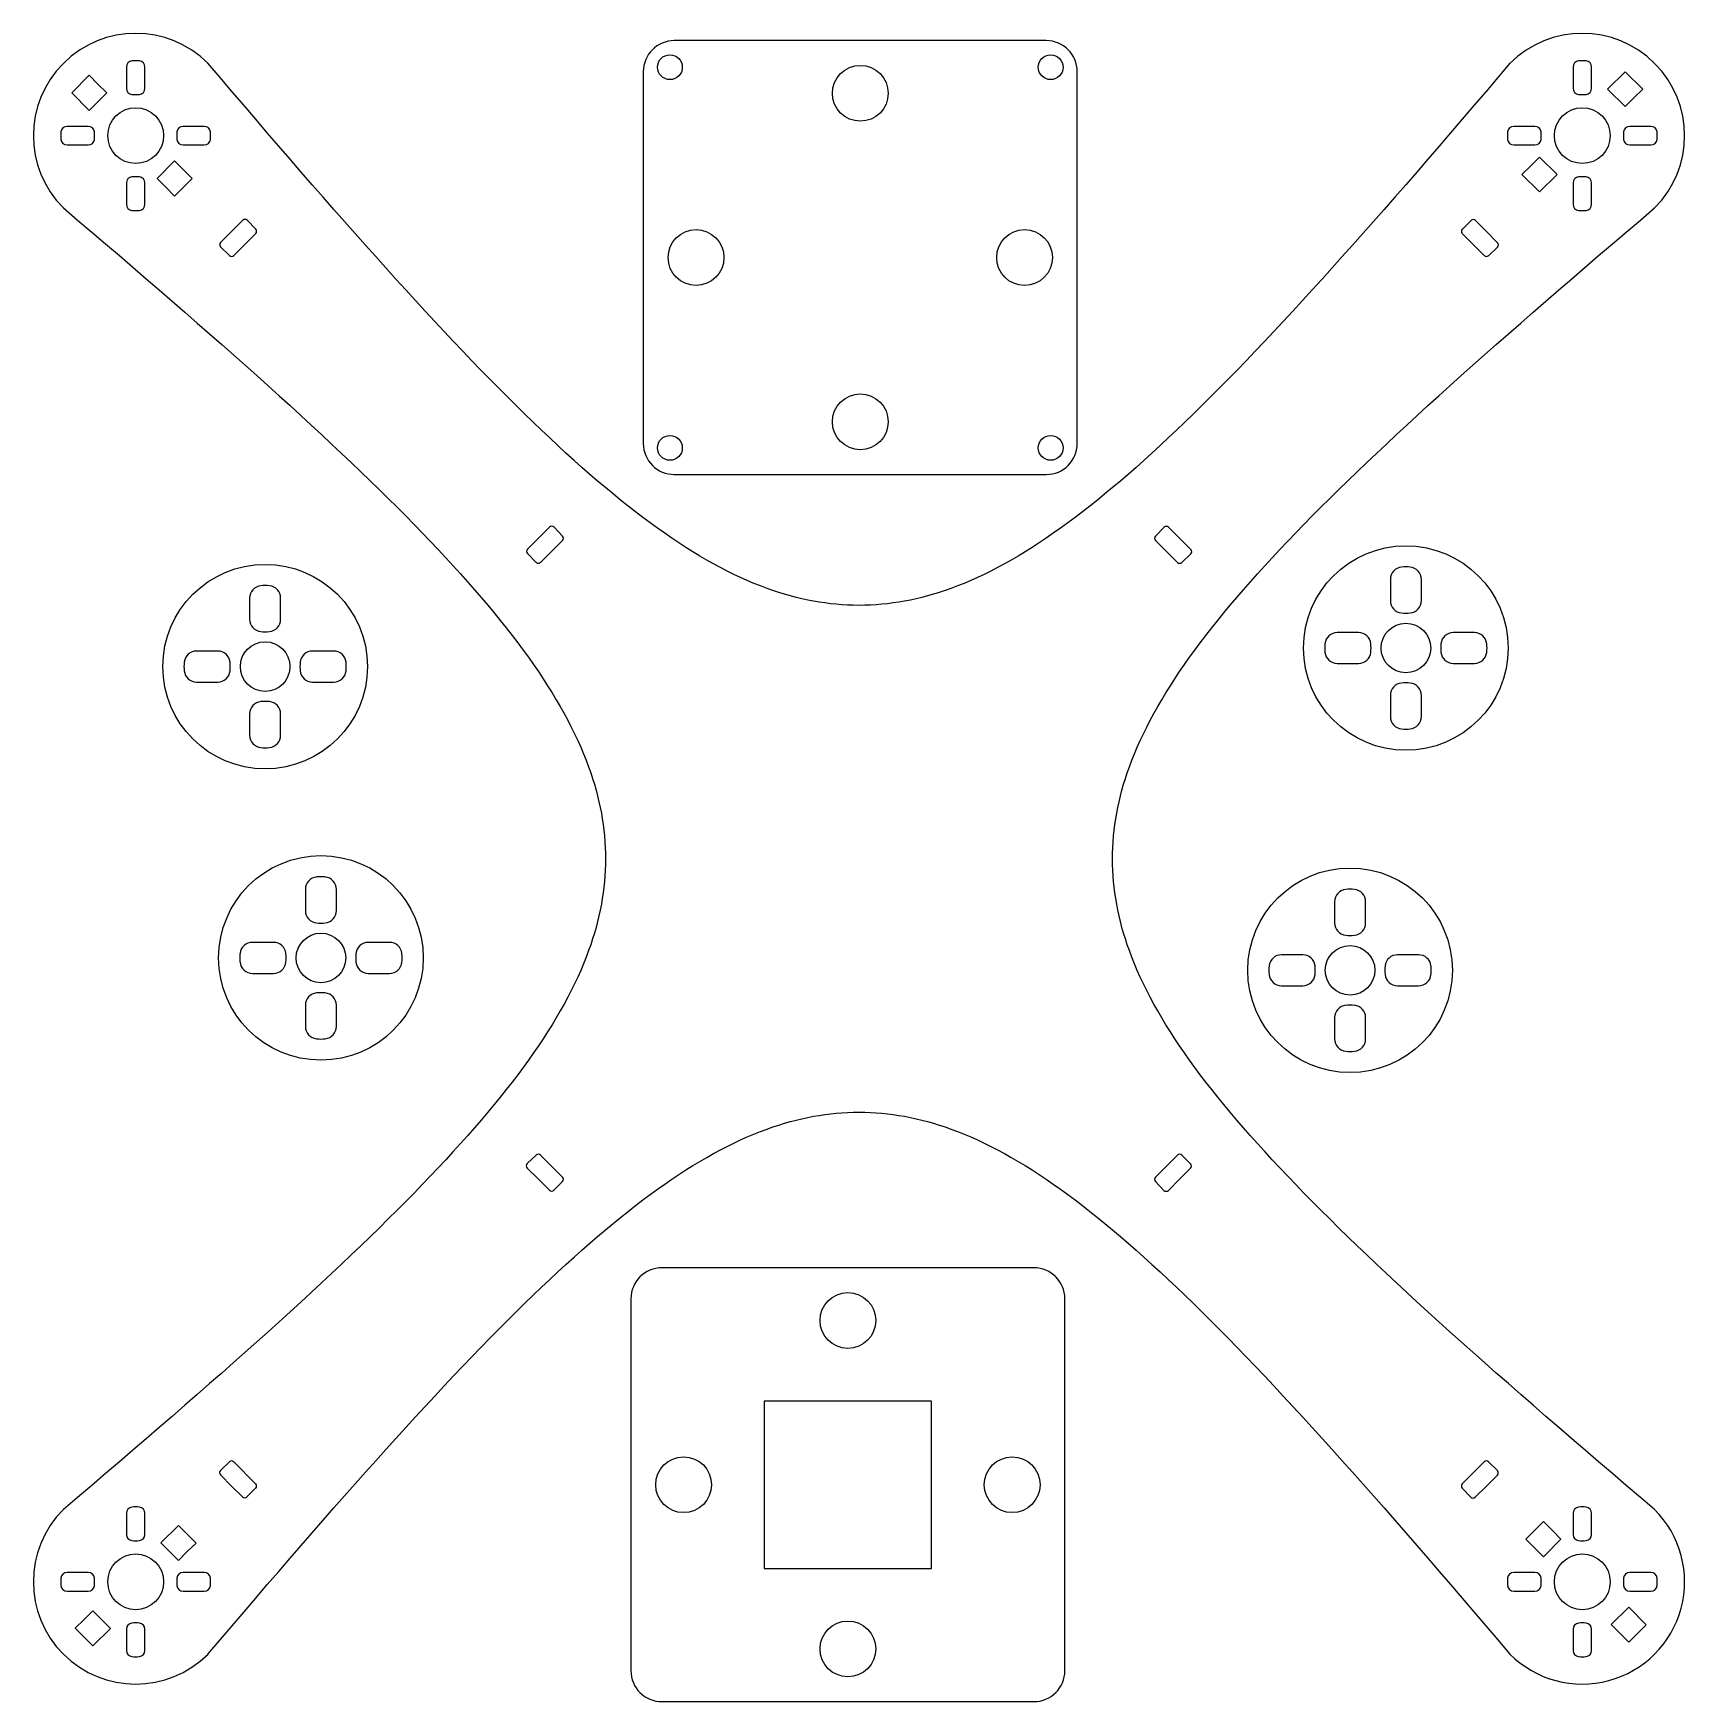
# Model space of a CAD drawing. Header units: millimetres. Extents: x -52 to 214, y -831 to -562.
import ezdxf

# ---------------------------------------------------------------- set-up
doc = ezdxf.new("R2010")
doc.units = ezdxf.units.MM
doc.header["$MEASUREMENT"] = 0
doc.layers.add('telaio33cm', color=5, linetype='Continuous', true_color=0x0000ff)

msp = doc.modelspace()

# ---------------------------------------------------------------- linework, layer by layer
at = {"layer": 'telaio33cm'}
for p, q in [((111, -563), (51, -563)), ((-37.38, -567.26), (-37.38, -570.68)), ((-34.38, -570.68), (-34.38, -567.26)), ((195.96, -567.26), (195.96, -570.68)), ((198.96, -570.68), (198.96, -567.26)), ((46, -568), (46, -628)), ((116, -628), (116, -568)), ((-43.53, -576.83), (-46.95, -576.83)), ((-24.82, -576.83), (-28.24, -576.83)), ((189.82, -576.83), (186.4, -576.83)), ((208.52, -576.83), (205.11, -576.83)), ((-46.95, -579.83), (-43.53, -579.83)), ((-28.24, -579.83), (-24.82, -579.83)), ((186.4, -579.83), (189.82, -579.83)), ((205.11, -579.83), (208.52, -579.83)), ((-37.38, -585.97), (-37.38, -589.39)), ((-34.38, -589.39), (-34.38, -585.97)), ((195.96, -585.97), (195.96, -589.39)), ((198.96, -589.39), (198.96, -585.97)), ((-18.61, -591.99), (-20.42, -593.79)), ((-16.51, -593.44), (-17.9, -591.99)), ((179.52, -592.02), (178.11, -593.44)), ((182, -593.79), (180.23, -592.02)), ((-20.42, -593.79), (-22.19, -595.56)), ((-20.07, -597.68), (-16.52, -594.14)), ((178.11, -594.15), (181.65, -597.69)), ((183.8, -595.6), (182, -593.79)), ((-22.19, -596.27), (-20.77, -597.68)), ((182.35, -597.7), (183.8, -596.31)), ((51, -633), (111, -633)), ((29.08, -643.29), (27.31, -645.06)), ((30.88, -641.48), (29.08, -643.29)), ((32.98, -642.94), (31.6, -641.49)), ((130.03, -641.52), (128.61, -642.94)), ((132.5, -643.29), (130.73, -641.52)), ((134.31, -645.09), (132.5, -643.29)), ((27.31, -645.76), (28.73, -647.18)), ((29.43, -647.18), (32.98, -643.64)), ((128.61, -643.64), (132.15, -647.19)), ((132.85, -647.19), (134.3, -645.81)), ((166.5, -649.94), (166.5, -653.36)), ((171.5, -653.36), (171.5, -649.94)), ((-17.5, -652.94), (-17.5, -656.36)), ((-12.5, -656.36), (-12.5, -652.94)), ((161.36, -658.5), (157.94, -658.5)), ((180.06, -658.5), (176.64, -658.5)), ((-22.64, -661.5), (-26.06, -661.5)), ((-3.94, -661.5), (-7.36, -661.5)), ((157.94, -663.5), (161.36, -663.5)), ((176.64, -663.5), (180.06, -663.5)), ((-26.06, -666.5), (-22.64, -666.5)), ((-7.36, -666.5), (-3.94, -666.5)), ((166.5, -668.64), (166.5, -672.06)), ((171.5, -672.06), (171.5, -668.64)), ((-17.5, -671.64), (-17.5, -675.06)), ((-12.5, -675.06), (-12.5, -671.64)), ((-8.5, -699.94), (-8.5, -703.36)), ((-3.5, -703.36), (-3.5, -699.94)), ((157.5, -701.94), (157.5, -705.36)), ((162.5, -705.36), (162.5, -701.94)), ((-13.64, -708.5), (-17.06, -708.5)), ((5.06, -708.5), (1.64, -708.5)), ((152.36, -710.5), (148.94, -710.5)), ((171.06, -710.5), (167.64, -710.5)), ((-17.06, -713.5), (-13.64, -713.5)), ((1.64, -713.5), (5.06, -713.5)), ((148.94, -715.5), (152.36, -715.5)), ((167.64, -715.5), (171.06, -715.5)), ((-8.5, -718.64), (-8.5, -722.06)), ((-3.5, -722.06), (-3.5, -718.64)), ((157.5, -720.64), (157.5, -724.06)), ((162.5, -724.06), (162.5, -720.64)), ((28.73, -742.81), (27.28, -744.19)), ((32.97, -746.36), (29.42, -742.81)), ((132.15, -742.82), (128.6, -746.36)), ((134.27, -744.24), (132.85, -742.82)), ((27.27, -744.91), (29.08, -746.71)), ((132.5, -746.71), (134.27, -744.94)), ((29.08, -746.71), (30.85, -748.48)), ((31.55, -748.48), (32.97, -747.06)), ((128.6, -747.06), (129.98, -748.51)), ((130.7, -748.52), (132.5, -746.71)), ((109, -761), (49, -761)), ((44, -766), (44, -826)), ((114, -826), (114, -766)), ((-20.77, -792.3), (-22.22, -793.69)), ((-16.53, -795.85), (-20.07, -792.31)), ((181.64, -792.32), (178.1, -795.86)), ((183.77, -793.73), (182.35, -792.32)), ((-22.22, -794.4), (-20.42, -796.21)), ((-20.42, -796.21), (-18.65, -797.98)), ((-17.94, -797.98), (-16.53, -796.56)), ((178.09, -796.56), (179.48, -798.01)), ((180.19, -798.01), (182, -796.21)), ((182, -796.21), (183.77, -794.44)), ((-37.38, -800.61), (-37.38, -804.03)), ((-34.38, -804.03), (-34.38, -800.61)), ((195.96, -800.61), (195.96, -804.03)), ((198.96, -804.03), (198.96, -800.61)), ((-43.53, -810.17), (-46.95, -810.17)), ((-24.82, -810.17), (-28.24, -810.17)), ((189.82, -810.17), (186.4, -810.17)), ((208.52, -810.17), (205.11, -810.17)), ((-46.95, -813.17), (-43.53, -813.17)), ((-28.24, -813.17), (-24.82, -813.17)), ((186.4, -813.17), (189.82, -813.17)), ((205.11, -813.17), (208.52, -813.17)), ((-37.38, -819.32), (-37.38, -822.74)), ((-34.38, -822.74), (-34.38, -819.32)), ((195.96, -819.32), (195.96, -822.74)), ((198.96, -822.74), (198.96, -819.32)), ((49, -831), (109, -831))]:
    msp.add_line(p, q, dxfattribs=at)
for points in [[(-43.37, -568.59), (-41.97, -570.02), (-40.56, -571.43), (-43.39, -574.26), (-46.2, -571.41)], [(207.2, -570.84), (205.77, -572.24), (204.36, -573.65), (201.53, -570.82), (204.37, -568.01)], [(-29.62, -588.07), (-31.01, -586.64), (-32.43, -585.22), (-29.6, -582.39), (-26.79, -585.24)], [(187.72, -584.59), (189.15, -583.2), (190.57, -581.78), (193.4, -584.61), (190.55, -587.42)], [(65.5, -782.5), (65.5, -809.5), (92.5, -809.5), (92.5, -782.5)], [(191.2, -801.93), (192.59, -803.36), (194.01, -804.78), (191.18, -807.61), (188.37, -804.76)], [(-26.14, -805.41), (-27.57, -806.8), (-28.99, -808.22), (-31.82, -805.39), (-28.97, -802.58)], [(-45.62, -819.16), (-44.19, -817.76), (-42.78, -816.35), (-39.95, -819.18), (-42.8, -821.99)], [(204.95, -821.41), (203.55, -819.98), (202.14, -818.57), (204.97, -815.74), (207.78, -818.59)]]:
    msp.add_lwpolyline(points, close=True, dxfattribs=at)
for centre, radius in [((50.29, -567.29), 2), ((81, -571.5), 4.5), ((111.71, -567.29), 2), ((-35.88, -578.33), 4.5), ((197.46, -578.33), 4.5), ((54.5, -598), 4.5), ((107.5, -598), 4.5), ((81, -624.5), 4.5), ((50.29, -628.71), 2), ((111.71, -628.71), 2), ((169, -661), 16.5), ((-15, -664), 16.5), ((169, -661), 4), ((-15, -664), 4), ((-6, -711), 16.5), ((160, -713), 16.5), ((-6, -711), 4), ((160, -713), 4), ((79, -769.5), 4.5), ((52.5, -796), 4.5), ((105.5, -796), 4.5), ((-35.88, -811.67), 4.5), ((197.46, -811.67), 4.5), ((79, -822.5), 4.5)]:
    msp.add_circle(centre, radius, dxfattribs=at)
for centre, radius, start, end in [((-35.88, -578.33), 16.5, 45, 225), ((197.46, -578.33), 16.5, 315, 135), ((51, -568), 5, 90, 180), ((111, -568), 5, 0, 90), ((-36.38, -567.26), 1, 95.7392, 180), ((-35.88, -572.24), 6, 84.2608, 95.7392), ((-35.38, -567.26), 1, 360, 84.2608), ((196.96, -567.26), 1, 95.7392, 180), ((197.46, -572.24), 6, 84.2608, 95.7392), ((197.96, -567.26), 1, 360, 84.2608), ((-36.38, -570.68), 1, 180, 264.2608), ((-35.88, -565.71), 6, 264.2608, 275.7392), ((-35.38, -570.68), 1, 275.7392, 360), ((196.96, -570.68), 1, 180, 264.2608), ((197.46, -565.71), 6, 264.2608, 275.7392), ((197.96, -570.68), 1, 275.7392, 360), ((-41.97, -578.33), 6, 174.2608, 185.7392), ((-46.95, -577.83), 1, 90, 174.2608), ((-43.53, -577.83), 1, 5.7392, 90), ((-48.5, -578.33), 6, 354.2608, 5.7392), ((-23.26, -578.33), 6, 174.2608, 185.7392), ((-28.24, -577.83), 1, 90, 174.2608), ((-24.82, -577.83), 1, 5.7392, 90), ((-29.8, -578.33), 6, 354.2608, 5.7392), ((191.37, -578.33), 6, 174.2608, 185.7392), ((186.4, -577.83), 1, 90, 174.2608), ((189.82, -577.83), 1, 5.7392, 90), ((184.84, -578.33), 6, 354.2608, 5.7392), ((210.08, -578.33), 6, 174.2608, 185.7392), ((205.11, -577.83), 1, 90, 174.2608), ((208.52, -577.83), 1, 5.7392, 90), ((203.55, -578.33), 6, 354.2608, 5.7392), ((-46.95, -578.83), 1, 185.7392, 270), ((-43.53, -578.83), 1, 270, 354.2608), ((-28.24, -578.83), 1, 185.7392, 270), ((-24.82, -578.83), 1, 270, 354.2608), ((186.4, -578.83), 1, 185.7392, 270), ((189.82, -578.83), 1, 270, 354.2608), ((205.11, -578.83), 1, 185.7392, 270), ((208.52, -578.83), 1, 270, 354.2608), ((-36.38, -585.97), 1, 95.7392, 180), ((-35.88, -590.95), 6, 84.2608, 95.7392), ((-35.38, -585.97), 1, 360, 84.2608), ((196.96, -585.97), 1, 95.7392, 180), ((197.46, -590.95), 6, 84.2608, 95.7392), ((197.96, -585.97), 1, 360, 84.2608), ((-36.38, -589.39), 1, 180, 264.2608), ((-35.38, -589.39), 1, 275.7392, 360), ((196.96, -589.39), 1, 180, 264.2608), ((197.96, -589.39), 1, 275.7392, 360), ((-35.88, -584.42), 6, 264.2608, 275.7392), ((-18.26, -592.34), 0.5, 43.7753, 135), ((179.88, -592.38), 0.5, 45, 135), ((197.46, -584.42), 6, 264.2608, 275.7392), ((-16.88, -593.78), 0.5, 315, 43.7753), ((178.46, -593.79), 0.5, 135, 225), ((-21.83, -595.91), 0.5, 135, 225), ((183.45, -595.95), 0.5, 313.7753, 45), ((-20.42, -597.33), 0.5, 225, 315), ((182.01, -597.33), 0.5, 225, 313.7753), ((51, -628), 5, 180, 270), ((111, -628), 5, 270, 0), ((31.24, -641.84), 0.5, 43.7753, 135), ((32.62, -643.28), 0.5, 315, 43.7753), ((128.96, -643.29), 0.5, 135, 225), ((130.38, -641.87), 0.5, 45, 135), ((27.66, -645.41), 0.5, 135, 225), ((133.95, -645.45), 0.5, 313.7753, 45), ((29.08, -646.82), 0.5, 225, 315), ((132.51, -646.83), 0.5, 225, 313.7753), ((168.5, -649.94), 2, 95.7392, 180), ((169, -654.91), 7, 84.2608, 95.7392), ((169.5, -649.94), 2, 360, 84.2608), ((-15.5, -652.94), 2, 95.7392, 180), ((-15, -657.91), 7, 84.2608, 95.7392), ((-14.5, -652.94), 2, 360, 84.2608), ((168.5, -653.36), 2, 180, 264.2608), ((169.5, -653.36), 2, 275.7392, 360), ((-15.5, -656.36), 2, 180, 264.2608), ((-14.5, -656.36), 2, 275.7392, 360), ((169, -648.38), 7, 264.2608, 275.7392), ((-15, -651.38), 7, 264.2608, 275.7392), ((157.94, -660.5), 2, 90, 174.2608), ((161.36, -660.5), 2, 5.7392, 90), ((176.64, -660.5), 2, 90, 174.2608), ((180.06, -660.5), 2, 5.7392, 90), ((-26.06, -663.5), 2, 90, 174.2608), ((-22.64, -663.5), 2, 5.7392, 90), ((-7.36, -663.5), 2, 90, 174.2608), ((-3.94, -663.5), 2, 5.7392, 90), ((162.91, -661), 7, 174.2608, 185.7392), ((157.94, -661.5), 2, 185.7392, 270), ((161.36, -661.5), 2, 270, 354.2608), ((156.38, -661), 7, 354.2608, 5.7392), ((181.62, -661), 7, 174.2608, 185.7392), ((176.64, -661.5), 2, 185.7392, 270), ((180.06, -661.5), 2, 270, 354.2608), ((175.09, -661), 7, 354.2608, 5.7392), ((-21.09, -664), 7, 174.2608, 185.7392), ((-26.06, -664.5), 2, 185.7392, 270), ((-22.64, -664.5), 2, 270, 354.2608), ((-27.62, -664), 7, 354.2608, 5.7392), ((-2.38, -664), 7, 174.2608, 185.7392), ((-7.36, -664.5), 2, 185.7392, 270), ((-3.94, -664.5), 2, 270, 354.2608), ((-8.91, -664), 7, 354.2608, 5.7392), ((168.5, -668.64), 2, 95.7392, 180), ((169, -673.62), 7, 84.2608, 95.7392), ((169.5, -668.64), 2, 360, 84.2608), ((-15.5, -671.64), 2, 95.7392, 180), ((-15, -676.62), 7, 84.2608, 95.7392), ((-14.5, -671.64), 2, 360, 84.2608), ((168.5, -672.06), 2, 180, 264.2608), ((169.5, -672.06), 2, 275.7392, 360), ((-15.5, -675.06), 2, 180, 264.2608), ((-14.5, -675.06), 2, 275.7392, 360), ((169, -667.09), 7, 264.2608, 275.7392), ((-15, -670.09), 7, 264.2608, 275.7392), ((-6.5, -699.94), 2, 95.7392, 180), ((-6, -704.91), 7, 84.2608, 95.7392), ((-5.5, -699.94), 2, 360, 84.2608), ((159.5, -701.94), 2, 95.7392, 180), ((160, -706.91), 7, 84.2608, 95.7392), ((160.5, -701.94), 2, 360, 84.2608), ((-6.5, -703.36), 2, 180, 264.2608), ((-5.5, -703.36), 2, 275.7392, 360), ((-6, -698.38), 7, 264.2608, 275.7392), ((159.5, -705.36), 2, 180, 264.2608), ((160, -700.38), 7, 264.2608, 275.7392), ((160.5, -705.36), 2, 275.7392, 360), ((-12.09, -711), 7, 174.2608, 185.7392), ((-17.06, -710.5), 2, 90, 174.2608), ((-13.64, -710.5), 2, 5.7392, 90), ((-18.62, -711), 7, 354.2608, 5.7392), ((6.62, -711), 7, 174.2608, 185.7392), ((1.64, -710.5), 2, 90, 174.2608), ((5.06, -710.5), 2, 5.7392, 90), ((0.09, -711), 7, 354.2608, 5.7392), ((148.94, -712.5), 2, 90, 174.2608), ((152.36, -712.5), 2, 5.7392, 90), ((167.64, -712.5), 2, 90, 174.2608), ((171.06, -712.5), 2, 5.7392, 90), ((-17.06, -711.5), 2, 185.7392, 270), ((-13.64, -711.5), 2, 270, 354.2608), ((1.64, -711.5), 2, 185.7392, 270), ((5.06, -711.5), 2, 270, 354.2608), ((153.91, -713), 7, 174.2608, 185.7392), ((147.38, -713), 7, 354.2608, 5.7392), ((172.62, -713), 7, 174.2608, 185.7392), ((166.09, -713), 7, 354.2608, 5.7392), ((148.94, -713.5), 2, 185.7392, 270), ((152.36, -713.5), 2, 270, 354.2608), ((167.64, -713.5), 2, 185.7392, 270), ((171.06, -713.5), 2, 270, 354.2608), ((-6.5, -718.64), 2, 95.7392, 180), ((-6, -723.62), 7, 84.2608, 95.7392), ((-5.5, -718.64), 2, 360, 84.2608), ((159.5, -720.64), 2, 95.7392, 180), ((160, -725.62), 7, 84.2608, 95.7392), ((160.5, -720.64), 2, 360, 84.2608), ((-6.5, -722.06), 2, 180, 264.2608), ((-6, -717.09), 7, 264.2608, 275.7392), ((-5.5, -722.06), 2, 275.7392, 360), ((159.5, -724.06), 2, 180, 264.2608), ((160.5, -724.06), 2, 275.7392, 360), ((160, -719.09), 7, 264.2608, 275.7392), ((29.07, -743.17), 0.5, 45, 133.7753), ((132.5, -743.18), 0.5, 45, 135), ((27.63, -744.55), 0.5, 133.7753, 225), ((133.91, -744.59), 0.5, 315, 45), ((32.61, -746.71), 0.5, 315, 45), ((128.96, -746.72), 0.5, 135, 223.7753), ((31.2, -748.13), 0.5, 225, 315), ((130.34, -748.16), 0.5, 223.7753, 315), ((49, -766), 5, 90, 180), ((109, -766), 5, 0, 90), ((-21.87, -794.05), 0.5, 133.7753, 225), ((-20.43, -792.67), 0.5, 45, 133.7753), ((182, -792.67), 0.5, 45, 135), ((183.41, -794.09), 0.5, 315, 45), ((-16.88, -796.21), 0.5, 315, 45), ((178.45, -796.22), 0.5, 135, 223.7753), ((-18.3, -797.62), 0.5, 225, 315), ((179.84, -797.66), 0.5, 223.7753, 315), ((-35.88, -811.67), 16.5, 135, 315), ((-36.38, -800.61), 1, 95.7392, 180), ((-35.88, -805.58), 6, 84.2608, 95.7392), ((-35.38, -800.61), 1, 360, 84.2608), ((197.46, -811.67), 16.5, 224.9998, 45), ((196.96, -800.61), 1, 95.7392, 180), ((197.46, -805.58), 6, 84.2608, 95.7392), ((197.96, -800.61), 1, 0, 84.2608), ((-36.38, -804.03), 1, 180, 264.2608), ((-35.38, -804.03), 1, 275.7392, 360), ((196.96, -804.03), 1, 180, 264.2608), ((197.96, -804.03), 1, 275.7392, 0), ((-35.88, -799.05), 6, 264.2608, 275.7392), ((197.46, -799.05), 6, 264.2608, 275.7392), ((-46.95, -811.17), 1, 90, 174.2608), ((-43.53, -811.17), 1, 5.7392, 90), ((-28.24, -811.17), 1, 90, 174.2608), ((-24.82, -811.17), 1, 5.7392, 90), ((186.4, -811.17), 1, 90, 174.2608), ((189.82, -811.17), 1, 5.7392, 90), ((205.11, -811.17), 1, 90, 174.2608), ((208.52, -811.17), 1, 5.7392, 90), ((-41.97, -811.67), 6, 174.2608, 185.7392), ((-46.95, -812.17), 1, 185.7392, 270), ((-43.53, -812.17), 1, 270, 354.2608), ((-48.5, -811.67), 6, 354.2608, 5.7392), ((-23.26, -811.67), 6, 174.2608, 185.7392), ((-28.24, -812.17), 1, 185.7392, 270), ((-24.82, -812.17), 1, 270, 354.2608), ((-29.8, -811.67), 6, 354.2608, 5.7392), ((191.37, -811.67), 6, 174.2608, 185.7392), ((186.4, -812.17), 1, 185.7392, 270), ((189.82, -812.17), 1, 270, 354.2608), ((184.84, -811.67), 6, 354.2608, 5.7392), ((210.08, -811.67), 6, 174.2608, 185.7392), ((205.11, -812.17), 1, 185.7392, 270), ((208.52, -812.17), 1, 270, 354.2608), ((203.55, -811.67), 6, 354.2608, 5.7392), ((-36.38, -819.32), 1, 95.7392, 180), ((-35.88, -824.29), 6, 84.2608, 95.7392), ((-35.38, -819.32), 1, 360, 84.2608), ((196.96, -819.32), 1, 95.7392, 180), ((197.46, -824.29), 6, 84.2608, 95.7392), ((197.96, -819.32), 1, 360, 84.2608), ((-36.38, -822.74), 1, 180, 264.2608), ((-35.38, -822.74), 1, 275.7392, 360), ((196.96, -822.74), 1, 180, 264.2608), ((197.96, -822.74), 1, 275.7392, 0), ((-35.88, -817.76), 6, 264.2608, 275.7392), ((49, -826), 5, 180, 270), ((109, -826), 5, 270, 360), ((197.46, -817.76), 6, 264.2608, 275.7392)]:
    msp.add_arc(centre, radius, start, end, dxfattribs=at)
for points in [[(65.96, -651.39), (43.44, -643.2), (17.88, -616.27), (-24.22, -566.66)], [(185.79, -566.66), (143.69, -616.27), (118.14, -643.2), (95.62, -651.39)], [(-47.55, -589.99), (2.06, -632.1), (28.99, -657.65), (37.18, -680.17)], [(124.4, -680.17), (132.59, -657.65), (159.52, -632.1), (209.13, -589.99)], [(37.18, -709.83), (28.99, -732.35), (2.06, -757.9), (-47.55, -800.01)], [(209.13, -800.01), (159.52, -757.9), (132.59, -732.35), (124.4, -709.83)], [(-24.22, -823.34), (17.88, -773.73), (43.44, -746.8), (65.96, -738.61)], [(95.62, -738.61), (118.14, -746.8), (143.69, -773.73), (185.79, -823.34)]]:
    msp.add_open_spline(points, degree=3, dxfattribs=at)
for points, knots in [([(95.62, -651.39), (90.57, -653.22), (80.79, -655.01), (71.01, -653.22), (65.96, -651.39)], [3504.798308, 3504.798308, 3504.798308, 3504.798308, 3533.206622, 3561.614937, 3561.614937, 3561.614937, 3561.614937]), ([(37.18, -680.17), (39.01, -685.22), (40.8, -695), (39.01, -704.78), (37.18, -709.83)], [3867.166012, 3867.166012, 3867.166012, 3867.166012, 3895.57433, 3923.982648, 3923.982648, 3923.982648, 3923.982648]), ([(124.4, -709.83), (122.57, -704.78), (120.78, -695), (122.57, -685.22), (124.4, -680.17)], [3142.430655, 3142.430655, 3142.430655, 3142.430655, 3170.83897, 3199.247284, 3199.247284, 3199.247284, 3199.247284]), ([(65.96, -738.61), (71.01, -736.78), (80.79, -734.99), (90.57, -736.78), (95.62, -738.61)], [4229.533701, 4229.533701, 4229.533701, 4229.533701, 4257.942019, 4286.350339, 4286.350339, 4286.350339, 4286.350339])]:
    msp.add_open_spline(points, degree=3, knots=knots, dxfattribs=at)

doc.saveas('drawing.dxf')
